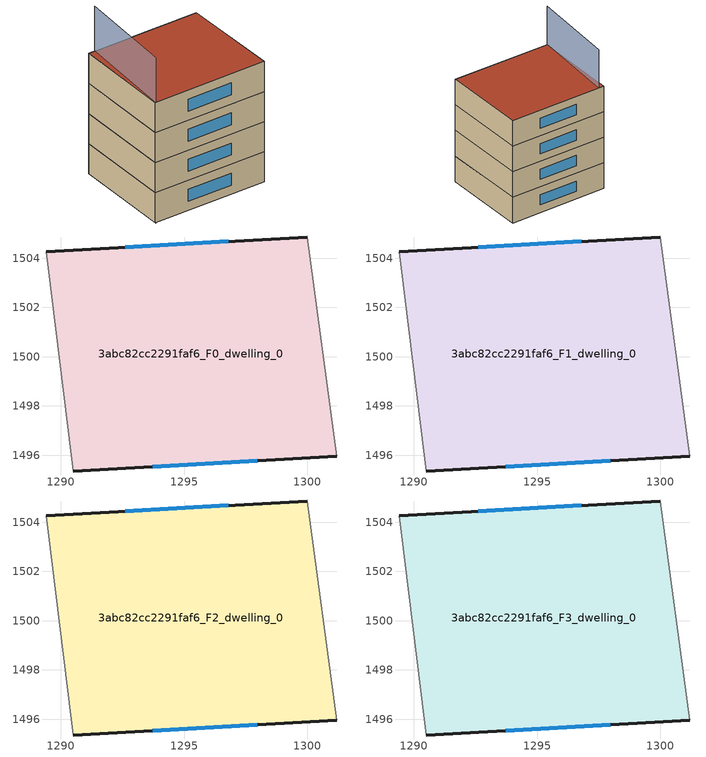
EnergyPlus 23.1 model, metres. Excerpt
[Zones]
3abc82cc2291faf6_F0_dwelling_0
 floor ground (EU_floor_Construction): 1300.01,1504.86 1301.2,1495.95 1290.5,1495.36 1289.4,1504.26 z0
 wall outside (EU_wall_Construction): 1290.5,1495.36 1301.2,1495.95 / 1300.01,1504.86 1289.4,1504.26 z0:3
 wall adiabatic (EU_wall_Construction): 1289.4,1504.26 1290.5,1495.36 / 1301.2,1495.95 1300.01,1504.86 z0:3
 window (EU_Window_Construction): 1293.73,1495.54 1297.97,1495.77 / 1296.8,1504.68 1292.6,1504.44 z0.91:2.09
3abc82cc2291faf6_F1_dwelling_0
 floor to 3abc82cc2291faf6_F0_dwelling_0 (EU_floor_Construction): 1300.01,1504.86 1301.2,1495.95 1290.5,1495.36 1289.4,1504.26 z3
 wall outside (EU_wall_Construction): 1290.5,1495.36 1301.2,1495.95 / 1300.01,1504.86 1289.4,1504.26 z3:6
 wall adiabatic (EU_wall_Construction): 1289.4,1504.26 1290.5,1495.36 / 1301.2,1495.95 1300.01,1504.86 z3:6
 window (EU_Window_Construction): 1293.73,1495.54 1297.97,1495.77 / 1296.8,1504.68 1292.6,1504.44 z3.91:5.09
3abc82cc2291faf6_F2_dwelling_0
 floor to 3abc82cc2291faf6_F1_dwelling_0 (EU_floor_Construction): 1300.01,1504.86 1301.2,1495.95 1290.5,1495.36 1289.4,1504.26 z6
 wall outside (EU_wall_Construction): 1290.5,1495.36 1301.2,1495.95 / 1300.01,1504.86 1289.4,1504.26 z6:9
 wall adiabatic (EU_wall_Construction): 1289.4,1504.26 1290.5,1495.36 / 1301.2,1495.95 1300.01,1504.86 z6:9
 window (EU_Window_Construction): 1293.73,1495.54 1297.97,1495.77 / 1296.8,1504.68 1292.6,1504.44 z6.91:8.09
3abc82cc2291faf6_F3_dwelling_0
 floor to 3abc82cc2291faf6_F2_dwelling_0 (EU_floor_Construction): 1300.01,1504.86 1301.2,1495.95 1290.5,1495.36 1289.4,1504.26 z9
 wall outside (EU_wall_Construction): 1290.5,1495.36 1301.2,1495.95 / 1300.01,1504.86 1289.4,1504.26 z9:12
 wall adiabatic (EU_wall_Construction): 1289.4,1504.26 1290.5,1495.36 / 1301.2,1495.95 1300.01,1504.86 z9:12
 window (EU_Window_Construction): 1293.73,1495.54 1297.97,1495.77 / 1296.8,1504.68 1292.6,1504.44 z9.91:11.09
 roof outside (EU_roof_Construction): 1301.2,1495.95 1300.01,1504.86 1289.4,1504.26 1290.5,1495.36 z12
shading: 1289.99,1504.29 1290.5,1495.31 z0:16.5
[Building]
EU S2 Campaign: North Axis=0; Terrain=City; Solar Distribution=FullExterior
[Site:Location]
Lyon-Bron: Latitude=45.75; Longitude=5; Time Zone=1; Elevation=198
[SizingPeriod:WeatherFileDays]
AnnualSizingPeriod: Begin Month=1; Begin Day of Month=1; End Month=12; End Day of Month=31; Day of Week for Start Day=Monday; Use Weather File Daylight Saving Period=No; Use Weather File Rain and Snow Indicators=No
[MATERIAL]
EU_InternalMass_Material: Roughness=MediumRough; Thickness=0.1; Conductivity=1; Density=1800; Specific Heat=900; Thermal Absorptance=0.9; Solar Absorptance=0.7; Visible Absorptance=0.7
[MATERIAL:NOMASS] Roughness=MediumRough; Thermal Absorptance=0.9; Solar Absorptance=0.7; Visible Absorptance=0.7
Name | Thermal Resistance
EU_wall_NoMass | 2.42393
EU_roof_NoMass | 2.74286
EU_floor_NoMass | 2.27125
[WINDOWMATERIAL:SIMPLEGLAZINGSYSTEM]
EU_Window_SimpleGlazing: UFactor=1.71071; Solar Heat Gain Coefficient=0.63; Visible Transmittance=0.63
[CONSTRUCTION]
EU_wall_Construction: EU_wall_NoMass
EU_roof_Construction: EU_roof_NoMass
EU_floor_Construction: EU_floor_NoMass
EU_Window_Construction: EU_Window_SimpleGlazing
EU_InternalMass_Construction: EU_InternalMass_Material
[ZONE] Type=1; Multiplier=1; Ceiling Height=autocalculate; Volume=286.822; Floor Area=autocalculate; Part of Total Floor Area=Yes
3abc82cc2291faf6_F0_dwelling_0; 3abc82cc2291faf6_F1_dwelling_0; 3abc82cc2291faf6_F2_dwelling_0; 3abc82cc2291faf6_F3_dwelling_0
[INTERNALMASS] Construction=EU_InternalMass_Construction; Surface Area=95.6073
Name | Zone or ZoneList
3abc82cc2291faf6_F0_dwelling_0_EU_InternalMass | 3abc82cc2291faf6_F0_dwelling_0
3abc82cc2291faf6_F1_dwelling_0_EU_InternalMass | 3abc82cc2291faf6_F1_dwelling_0
3abc82cc2291faf6_F2_dwelling_0_EU_InternalMass | 3abc82cc2291faf6_F2_dwelling_0
3abc82cc2291faf6_F3_dwelling_0_EU_InternalMass | 3abc82cc2291faf6_F3_dwelling_0
[OTHEREQUIPMENT] Fuel Type=Electricity; Design Level Calculation Method=Watts/Area; Power per Zone Floor Area=1; Fraction Latent=0; Fraction Radiant=0; Fraction Lost=0; Carbon Dioxide Generation Rate=0; EndUse Subcategory=EU_Step8_InternalGains
Name | Zone or ZoneList or Space or SpaceList | Schedule
EU_Step8_InternalGain_3abc82cc2291faf6_F0_dwelling_0_f000 | 3abc82cc2291faf6_F0_dwelling_0 | EU_Step8_GainSchedule_3abc82cc2291faf6_F0_dwelling_0_f000
EU_Step8_InternalGain_3abc82cc2291faf6_F1_dwelling_0_f000 | 3abc82cc2291faf6_F1_dwelling_0 | EU_Step8_GainSchedule_3abc82cc2291faf6_F1_dwelling_0_f000
EU_Step8_InternalGain_3abc82cc2291faf6_F2_dwelling_0_f000 | 3abc82cc2291faf6_F2_dwelling_0 | EU_Step8_GainSchedule_3abc82cc2291faf6_F2_dwelling_0_f000
EU_Step8_InternalGain_3abc82cc2291faf6_F3_dwelling_0_f000 | 3abc82cc2291faf6_F3_dwelling_0 | EU_Step8_GainSchedule_3abc82cc2291faf6_F3_dwelling_0_f000
[ZONEVENTILATION:DESIGNFLOWRATE] Schedule=EU_AlwaysOn; Design Flow Rate Calculation Method=AirChanges/Hour; Air Changes per Hour=0.575657; Ventilation Type=Natural; Fan Pressure Rise=0; Fan Total Efficiency=1; Constant Term Coefficient=1; Temperature Term Coefficient=0; Velocity Term Coefficient=0; Velocity Squared Term Coefficient=0; Minimum Indoor Temperature=-100; Maximum Indoor Temperature=100; Delta Temperature=-100; Minimum Outdoor Temperature=-100; Maximum Outdoor Temperature=100; Maximum Wind Speed=40
Name | Zone or ZoneList or Space or SpaceList
EU_ConstantAir_3abc82cc2291faf6_F0_dwelling_0 | 3abc82cc2291faf6_F0_dwelling_0
EU_ConstantAir_3abc82cc2291faf6_F1_dwelling_0 | 3abc82cc2291faf6_F1_dwelling_0
EU_ConstantAir_3abc82cc2291faf6_F2_dwelling_0 | 3abc82cc2291faf6_F2_dwelling_0
EU_ConstantAir_3abc82cc2291faf6_F3_dwelling_0 | 3abc82cc2291faf6_F3_dwelling_0
[HVACTEMPLATE:THERMOSTAT] Constant Heating Setpoint=20; Constant Cooling Setpoint=50
EU_HeatOnly_3abc82cc2291faf6_F0_dwelling_0; EU_HeatOnly_3abc82cc2291faf6_F1_dwelling_0; EU_HeatOnly_3abc82cc2291faf6_F2_dwelling_0; EU_HeatOnly_3abc82cc2291faf6_F3_dwelling_0
[HVACTEMPLATE:ZONE:IDEALLOADSAIRSYSTEM] System Availability Schedule=EU_AlwaysOn; Maximum Heating Supply Air Temperature=50; Minimum Cooling Supply Air Temperature=13; Maximum Heating Supply Air Humidity Ratio=0.0156; Minimum Cooling Supply Air Humidity Ratio=0.0077; Heating Limit=NoLimit; Cooling Limit=NoLimit; Heating Availability Schedule=EU_AlwaysOn; Cooling Availability Schedule=EU_CoolingOff; Dehumidification Control Type=ConstantSensibleHeatRatio; Cooling Sensible Heat Ratio=0.7; Dehumidification Setpoint=60; Humidification Control Type=None; Humidification Setpoint=30; Outdoor Air Method=None; Outdoor Air Flow Rate per Person=0.00944; Outdoor Air Flow Rate per Zone Floor Area=0; Outdoor Air Flow Rate per Zone=0; Demand Controlled Ventilation Type=None; Outdoor Air Economizer Type=NoEconomizer; Heat Recovery Type=None; Sensible Heat Recovery Effectiveness=0.7; Latent Heat Recovery Effectiveness=0.65
Name | Template Thermostat
3abc82cc2291faf6_F0_dwelling_0 | EU_HeatOnly_3abc82cc2291faf6_F0_dwelling_0
3abc82cc2291faf6_F1_dwelling_0 | EU_HeatOnly_3abc82cc2291faf6_F1_dwelling_0
3abc82cc2291faf6_F2_dwelling_0 | EU_HeatOnly_3abc82cc2291faf6_F2_dwelling_0
3abc82cc2291faf6_F3_dwelling_0 | EU_HeatOnly_3abc82cc2291faf6_F3_dwelling_0
[SIZING:ZONE] Zone Cooling Design Supply Air Temperature Input Method=SupplyAirTemperature; Zone Cooling Design Supply Air Temperature=13; Zone Heating Design Supply Air Temperature Input Method=SupplyAirTemperature; Zone Heating Design Supply Air Temperature=50; Zone Cooling Design Supply Air Humidity Ratio=0.008; Zone Heating Design Supply Air Humidity Ratio=0.008; Cooling Design Air Flow Method=DesignDay; Cooling Design Air Flow Rate=0; Cooling Minimum Air Flow per Zone Floor Area=0.000762; Cooling Minimum Air Flow=0; Cooling Minimum Air Flow Fraction=0.2; Heating Design Air Flow Method=DesignDay; Heating Design Air Flow Rate=0; Heating Maximum Air Flow per Zone Floor Area=0.002032; Heating Maximum Air Flow=0.141576; Heating Maximum Air Flow Fraction=0.3; Account for Dedicated Outdoor Air System=No; Dedicated Outdoor Air System Control Strategy=NeutralSupplyAir; Dedicated Outdoor Air Low Setpoint Temperature for Design=autosize; Dedicated Outdoor Air High Setpoint Temperature for Design=autosize; Zone Load Sizing Method=Sensible Load Only No Latent Load; Zone Latent Cooling Design Supply Air Humidity Ratio Input Method=HumidityRatioDifference; Zone Cooling Design Supply Air Humidity Ratio Difference=0.005; Zone Latent Heating Design Supply Air Humidity Ratio Input Method=HumidityRatioDifference; Zone Humidification Design Supply Air Humidity Ratio Difference=0.005
3abc82cc2291faf6_F0_dwelling_0; 3abc82cc2291faf6_F1_dwelling_0; 3abc82cc2291faf6_F2_dwelling_0; 3abc82cc2291faf6_F3_dwelling_0
[SCHEDULE:CONSTANT]
Name | Hourly Value
EU_AlwaysOn | 1
EU_CoolingOff | 0
[SCHEDULE:FILE] Column Number=1; Rows to Skip at Top=0; Number of Hours of Data=8760; Column Separator=Comma; Interpolate to Timestep=No; Minutes per Item=60; Adjust Schedule for Daylight Savings=Yes
Name | File
EU_Step8_GainSchedule_3abc82cc2291faf6_F0_dwelling_0_f000 | ../../schedules/3abc82cc2291faf6/3abc82cc2291faf6_F0_dwelling_0_f000_gain.csv
EU_Step8_GainSchedule_3abc82cc2291faf6_F1_dwelling_0_f000 | ../../schedules/3abc82cc2291faf6/3abc82cc2291faf6_F1_dwelling_0_f000_gain.csv
EU_Step8_GainSchedule_3abc82cc2291faf6_F2_dwelling_0_f000 | ../../schedules/3abc82cc2291faf6/3abc82cc2291faf6_F2_dwelling_0_f000_gain.csv
EU_Step8_GainSchedule_3abc82cc2291faf6_F3_dwelling_0_f000 | ../../schedules/3abc82cc2291faf6/3abc82cc2291faf6_F3_dwelling_0_f000_gain.csv
